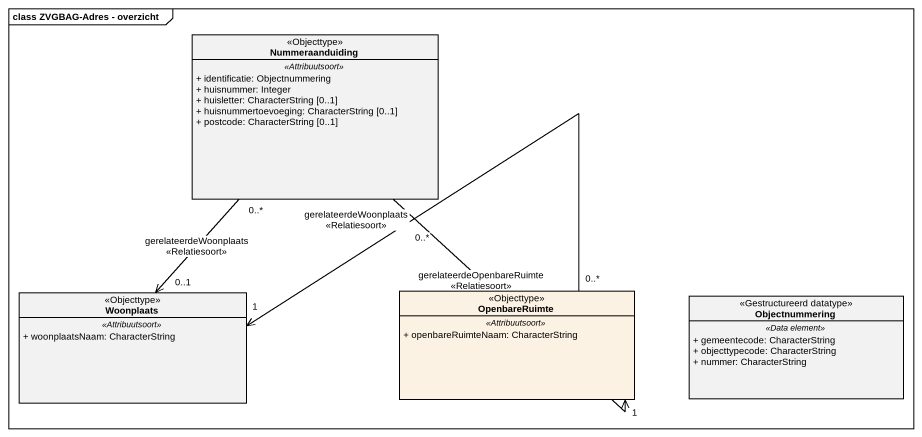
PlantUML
@startuml
mainframe class ZVGBAG-Adres - overzicht
hide circle
hide empty members
skinparam classAttributeIconSize 0
class Nummeraanduiding <<Objecttype>> {
  .. <<Attribuutsoort>> ..
  + identificatie: Objectnummering
  + huisnummer: Integer
  + huisletter: CharacterString [0..1]
  + huisnummertoevoeging: CharacterString [0..1]
  + postcode: CharacterString [0..1]
}
class Woonplaats <<Objecttype>> {
  .. <<Attribuutsoort>> ..
  + woonplaatsNaam: CharacterString
}
class OpenbareRuimte <<Objecttype>> #FCF2E3 {
  .. <<Attribuutsoort>> ..
  + openbareRuimteNaam: CharacterString
}
class Objectnummering <<Gestructureerd datatype>> {
  .. <<Data element>> ..
  + gemeentecode: CharacterString
  + objecttypecode: CharacterString
  + nummer: CharacterString
}
Nummeraanduiding "0..*" --> "0..1" Woonplaats : gerelateerdeWoonplaats\n<<Relatiesoort>>
Nummeraanduiding "0..*" --> "1" OpenbareRuimte : gerelateerdeOpenbareRuimte\n<<Relatiesoort>>
OpenbareRuimte "0..*" -left-> "1" Woonplaats : gerelateerdeWoonplaats\n<<Relatiesoort>>
@enduml
